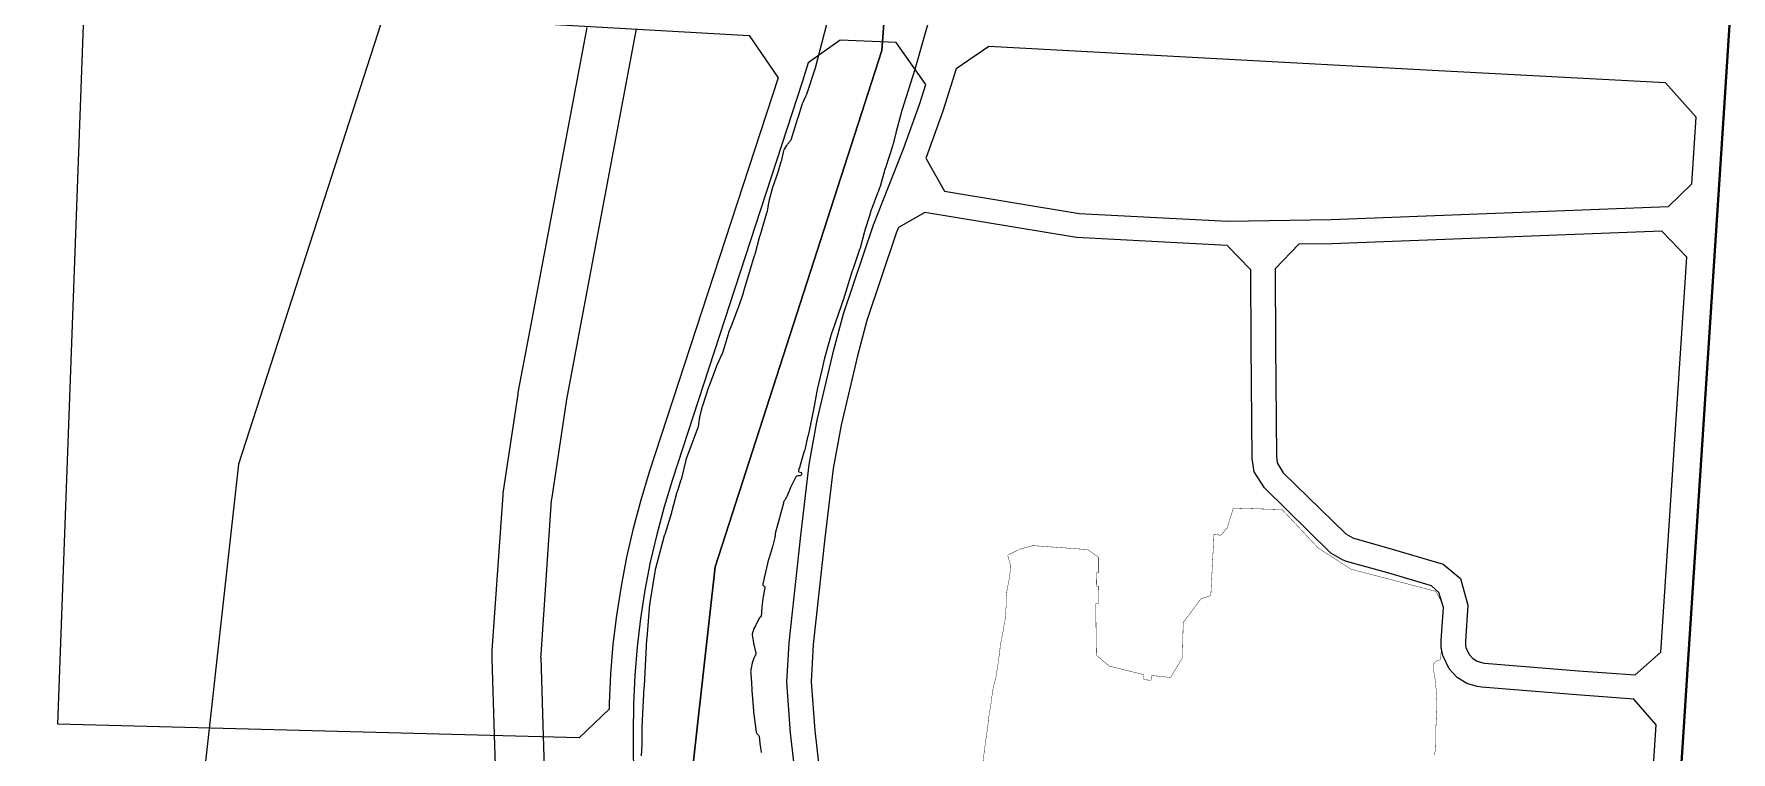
# Model space of a CAD drawing. Header units: millimetres. Extents: x -2018 to 1267, y -2136 to 2585.
# Drawn here: x -78 to 972, y -1501 to -1057 of the extents above; entities that cross this region are included whole.
import ezdxf

# ---------------------------------------------------------------- set-up
doc = ezdxf.new("R2010")
doc.units = ezdxf.units.MM
doc.linetypes.add('DASH', pattern=[0.35, 0.25, -0.1])
for name, color, linetype in [('0block', 7, 'Continuous'), ('0lake', 140, 'DASH'), ('0river', 141, 'Continuous'), ('0river_center', 10, 'Continuous'), ('0river_s', 140, 'Continuous'), ('2area_down', 7, 'Continuous')]:
    doc.layers.add(name, color=color, linetype=linetype)
doc.layers.add('0edge', color=40, linetype='Continuous', lineweight=40)

msp = doc.modelspace()

# ---------------------------------------------------------------- linework, layer by layer
at = {"layer": '0block', "color": 7}
for points in [[(-63.3, -1483.9), (-46.9, -1034.7), (364.3, -1058.2), (382.1, -1084.4), (302.5, -1328.1), (297.2, -1345.5), (292.5, -1363), (288.4, -1380.8), (285, -1398.7), (282.2, -1416.7), (280, -1434.7), (278.5, -1452.9), (277.7, -1471.1), (277.6, -1474.6), (259.2, -1492.4)], [(492.2, -1078.9), (484, -1105), (473.7, -1133.6), (473.5, -1134.1), (485, -1154.4), (568.3, -1168.2), (660.2, -1173), (724.3, -1172), (932.8, -1164), (947.2, -1150), (949.9, -1108.7), (931, -1087.4), (786.7, -1079.9), (512.4, -1065)], [(944.2, -1195.2), (928.7, -1179.2), (724.7, -1187), (704.2, -1187.3), (689.5, -1202.4), (689.8, -1249.6), (690.3, -1318.4), (690.9, -1322.5), (694.6, -1328.5), (733.3, -1366.2), (737.7, -1368.7), (738.3, -1369), (763.4, -1376.1), (793.5, -1385), (804.1, -1394), (808.7, -1410.3), (807.2, -1432.6), (807.3, -1435), (807.6, -1436.8), (809.7, -1441.1), (811.8, -1443.3), (814.5, -1445), (818, -1446.1), (819, -1446.2), (877.2, -1451), (912.2, -1453.4), (928.2, -1439.4)]]:
    msp.add_lwpolyline(points, close=True, dxfattribs=at)
for points in [[(394.6, -1530.6), (389.8, -1489.3), (387.6, -1457.9), (389, -1433.6), (396.2, -1367.3), (401.4, -1323.5), (406.4, -1296.1), (416.7, -1252.5), (422.7, -1230.2), (441.1, -1175.3), (459.7, -1128.3), (469.8, -1100.2), (473.5, -1088.5), (455.2, -1062.5), (420.6, -1061.1), (400.7, -1075.2), (397.3, -1086.4), (316.8, -1332.7), (311.6, -1349.6), (307.1, -1366.7), (303.1, -1383.9), (299.8, -1401.2), (297, -1418.7), (295, -1436.2), (293.5, -1453.9), (292.7, -1471.5), (292.5, -1489.2), (292.7, -1522.9)], [(890.7, -2013.7), (925.3, -1484.3), (911.4, -1468.4), (876, -1465.9), (817.1, -1461.1), (814.6, -1460.7), (808.2, -1458.8), (802.2, -1455), (797.2, -1449.8), (793.2, -1441.6), (792.3, -1436.6), (792.2, -1432.2), (793.6, -1411.9), (790.9, -1402.5), (786.2, -1398.5), (759.2, -1390.5), (733.6, -1383.3), (731.2, -1382.3), (724.1, -1378.2), (682.9, -1337.9), (676.6, -1328), (675.3, -1319.7), (674.8, -1249.7), (674.5, -1203), (659.9, -1188.1), (566.7, -1183.1), (473, -1167.6), (456.6, -1176.9), (455.2, -1180.4), (437.1, -1234.5), (431.2, -1256.2), (421.1, -1299.1), (416.3, -1325.8), (411.1, -1369), (403.9, -1434.8), (402.6, -1457.8), (404.8, -1487.9), (409.4, -1527.9)]]:
    msp.add_lwpolyline(points, dxfattribs=at)
at = {"layer": '0edge'}
msp.add_lwpolyline([(-129.4, -2056.4), (-69.4, -2055.4), (307.6, -2049.4), (362.7, -2048.5), (402, -2047.9), (457.5, -2047), (630.7, -2044.3), (867.7, -2066.4), (904, -2070.9), (907.6, -2015.1), (913.5, -1925.2), (916.3, -1882.1), (942.3, -1485.6), (945.2, -1440.7), (966.9, -1109.3), (971.5, -1035.6)], dxfattribs=at)
at = {"layer": '0lake', "const_width": 0.25}
msp.add_lwpolyline([(507.9, -1517.7), (509.6, -1501.3), (509.7, -1500.8), (509.7, -1500.3), (511.8, -1485.4), (511.8, -1484.9), (511.9, -1484.4), (512.2, -1481.9), (512.2, -1481.4), (512.3, -1480.9), (512.6, -1478.5), (512.7, -1478), (512.8, -1477.5), (513.3, -1474.5), (513.3, -1474), (513.4, -1473.5), (514, -1470.1), (514, -1469.6), (514.3, -1467.1), (514.4, -1466.6), (514.5, -1466.1), (514.9, -1463.1), (515, -1462.6), (515.1, -1462.2), (515.8, -1459.2), (515.9, -1458.7), (516, -1458.3), (516.5, -1456.3), (516.6, -1455.8), (516.8, -1455.3), (517.3, -1452.4), (517.4, -1451.9), (517.8, -1448.9), (517.9, -1448.4), (518, -1448), (518.5, -1444.5), (518.5, -1444), (518.9, -1441.5), (519, -1441), (519, -1440.5), (519.3, -1438), (519.4, -1437.5), (519.4, -1437), (519.7, -1435.1), (519.8, -1434.6), (519.8, -1434.1), (520.4, -1431.1), (520.4, -1430.6), (520.6, -1430.1), (521.1, -1427.7), (521.2, -1427.2), (521.3, -1426.7), (521.7, -1424.2), (521.8, -1423.8), (521.8, -1423.3), (522.4, -1420.3), (522.5, -1419.8), (522.6, -1419.3), (522.9, -1415.8), (523, -1415.3), (523, -1414.9), (523.1, -1411.9), (523.2, -1411.4), (523.2, -1410.9), (523.2, -1406.4), (523.2, -1405.9), (523.2, -1405.4), (523.5, -1402.9), (523.5, -1402.4), (523.6, -1401.9), (524.9, -1395), (525, -1394.5), (525.1, -1394), (525.6, -1390.1), (525.7, -1389.6), (525.8, -1389.1), (526, -1386.6), (526, -1386.1), (525.9, -1385.6), (524.4, -1380.3), (524.3, -1379.8), (524.3, -1379.4), (531.1, -1376.1), (531.5, -1375.9), (532, -1375.7), (539.2, -1373.7), (539.7, -1373.6), (540.2, -1373.6), (573.1, -1376), (573.6, -1376.1), (574, -1376.3), (579.7, -1380.3), (580.1, -1380.6), (580.4, -1381), (580.4, -1390), (580.3, -1390.4), (579.8, -1390.4), (579.3, -1390.4), (578.9, -1390.5), (579, -1398), (579, -1398.5), (579.4, -1398.7), (579.9, -1398.7), (580.4, -1398.8), (580.4, -1399.2), (580.6, -1408.7), (580.5, -1409.2), (579.5, -1409.2), (579, -1409.2), (578.6, -1409.5), (579, -1440.5), (579, -1441), (579.1, -1441.4), (586.4, -1447.6), (586.8, -1447.9), (587.2, -1448.1), (608.1, -1453.3), (608.4, -1453.5), (608.4, -1454), (608.3, -1456), (608.4, -1456.4), (608.9, -1456.5), (612.4, -1456.8), (612.8, -1456.6), (612.9, -1456.1), (613.1, -1454.1), (613.5, -1453.9), (624.4, -1455), (624.9, -1455.1), (625.2, -1454.6), (631.9, -1443.5), (632.2, -1443.1), (632.2, -1442.6), (632.7, -1421.6), (632.8, -1421.1), (633, -1420.7), (643.5, -1406.7), (643.8, -1406.3), (644.3, -1406.2), (649.1, -1404.7), (649.6, -1404.5), (649.8, -1404.1), (651.7, -1367.1), (651.8, -1366.8), (652.3, -1366.8), (655.8, -1367.1), (656.3, -1367), (656.6, -1366.6), (659.4, -1363.1), (659.8, -1362.7), (660, -1362.3), (663.6, -1350.8), (663.9, -1350.5), (664.3, -1350.4), (693.9, -1351.3), (716.1, -1375), (716.5, -1375.3), (735.8, -1387.7), (736.2, -1388), (736.7, -1388.2), (788, -1401.6), (788.5, -1401.7), (788.9, -1401.9), (792.3, -1408), (792.5, -1408.5), (792.7, -1408.9), (793.4, -1411.3), (793.5, -1411.8), (793.5, -1412.3), (792.3, -1431.2), (792.2, -1431.7), (792.2, -1432.2), (792.3, -1435.7), (792.3, -1436.2), (792.3, -1436.7), (792.4, -1437.2), (791.9, -1443.2), (791.9, -1443.7), (791.6, -1444.1), (789.7, -1444.8), (789.3, -1444.9), (788.9, -1445.2), (787.6, -1446.7), (787.3, -1447.2), (787.3, -1447.7), (787.3, -1449.2), (787.3, -1449.7), (787.4, -1450.1), (787.6, -1451.1), (787.7, -1451.6), (787.8, -1452.1), (788.3, -1454.6), (788.4, -1455), (788.4, -1455.5), (789, -1461.5), (789.1, -1462), (789.1, -1462.5), (789.5, -1469), (789.5, -1469.5), (789.5, -1470), (789.5, -1474.5), (789.5, -1475), (789.5, -1475.5), (789, -1485.5), (789, -1486), (789, -1486.5), (789, -1492.5), (789, -1493), (789, -1493.5), (788.8, -1498.5), (788.7, -1499), (788.7, -1499.5), (788.1, -1502.9)], dxfattribs=at)
at = {"layer": '0river'}
for points in [[(297.6, -1503.6), (298, -1496.6), (298, -1496.1), (298, -1495.6), (298, -1488.6), (298, -1488.1), (298, -1487.6), (298, -1486.6), (298, -1486.1), (298, -1485.6), (299.4, -1461.2), (299.5, -1460.7), (299.5, -1460.2), (301, -1431.7), (301, -1431.2), (301.1, -1430.7), (302.9, -1409.8), (303, -1409.3), (303, -1408.8), (306.4, -1388.6), (306.4, -1388.1), (306.6, -1387.6), (312, -1367.3), (312.1, -1366.8), (312.3, -1366.4), (316.4, -1353), (316.5, -1352.5), (316.7, -1352), (319.8, -1340.4), (320, -1340), (320.1, -1339.5), (322.3, -1332.8), (322.5, -1332.4), (322.6, -1331.9), (325.2, -1320.7), (325.3, -1320.2), (325.5, -1319.7), (332.6, -1301), (332.8, -1300.6), (332.9, -1300.1), (333.6, -1295.1), (333.7, -1294.6), (333.8, -1294.1), (335.5, -1287.4), (335.7, -1286.9), (335.8, -1286.4), (339.4, -1275.5), (339.6, -1275), (339.7, -1274.5), (344.3, -1262.4), (344.5, -1261.9), (344.7, -1261.5), (347.7, -1254.6), (347.9, -1254.1), (348.1, -1253.6), (351.4, -1242.7), (351.6, -1242.2), (351.7, -1241.7), (353.8, -1236.6), (353.9, -1236.1), (357.5, -1226.8), (357.7, -1226.3), (357.9, -1225.8), (360.7, -1217.3), (360.8, -1216.8), (361, -1216.3), (367.6, -1194.3), (367.8, -1193.8), (367.9, -1193.4), (370.9, -1182.3), (371, -1181.8), (371.2, -1181.3), (375.2, -1167.9), (375.4, -1167.4), (375.5, -1166.9), (376.7, -1160.5), (376.8, -1160.1), (376.9, -1159.6), (379, -1151.9), (379.2, -1151.4), (379.3, -1150.9), (381.6, -1144.3), (381.8, -1143.8), (382, -1143.3), (384.1, -1136.2), (384.3, -1135.7), (384.4, -1135.2), (385.8, -1129.4), (386, -1128.9), (386.1, -1128.4), (387.5, -1126.3), (387.7, -1125.9), (388, -1125.5), (389.6, -1123.5), (389.9, -1123.1), (390.2, -1122.7), (394.4, -1109.4), (394.6, -1108.9), (394.7, -1108.4), (397.1, -1100.8), (397.2, -1100.3), (397.4, -1099.9), (397.7, -1099.4), (397.9, -1099), (398.1, -1098.5), (399.6, -1095.3), (399.8, -1094.9), (399.9, -1094.4), (402.2, -1087.8), (402.4, -1087.3), (402.5, -1086.8), (405.3, -1078.3), (424.9, -1002.5)], [(484.2, -1017.4), (466.7, -1079.2), (458.6, -1104.5), (458.5, -1105), (458.4, -1105.4), (458.3, -1105.9), (458.2, -1106.4), (458, -1106.9), (455, -1118.5), (454.9, -1119), (454.7, -1119.5), (453.2, -1125.8), (453, -1126.3), (452.9, -1126.7), (448.5, -1140), (448.4, -1140.5), (448.2, -1141), (445.2, -1151.6), (445, -1152), (444.8, -1152.5), (444, -1154.9), (443.9, -1155.3), (443.7, -1155.8), (440.1, -1165.1), (439.9, -1165.6), (439.7, -1166.1), (439.2, -1168), (439.1, -1168.5), (438.9, -1169), (435.8, -1178.5), (435.7, -1179), (435.5, -1179.4), (432.9, -1189.6), (432.8, -1190.1), (432.6, -1190.6), (428.4, -1202.8), (428.2, -1203.3), (428, -1203.8), (423.3, -1219.1), (423.1, -1219.5), (423, -1220), (415.7, -1240.8), (415.6, -1241.3), (415.4, -1241.7), (410.9, -1257.6), (410.8, -1258.1), (410.7, -1258.6), (409.5, -1264), (409.4, -1264.5), (409.3, -1264.9), (406.4, -1277.1), (406.3, -1277.6), (406.2, -1278.1), (404.4, -1287.4), (404.3, -1287.9), (404.2, -1288.4), (402.3, -1297.7), (402.2, -1298.2), (402.1, -1298.7), (400.7, -1305.5), (400.5, -1306), (400.4, -1306.5), (398.6, -1314.3), (398.5, -1314.8), (398.3, -1315.2), (395.8, -1323.9), (395.7, -1324.4), (395.5, -1324.8), (395, -1326.3), (394.9, -1326.7), (394.8, -1327.2), (394.7, -1327.7), (395, -1328), (396.4, -1328.4), (396.7, -1328.7), (396.8, -1329.2), (396.6, -1329.7), (396.4, -1330.1), (396, -1330.3), (395.5, -1330.4), (395, -1330.5), (394.5, -1330.5), (394, -1330.6), (393.5, -1330.7), (393.2, -1331.1), (390, -1337.3), (389.8, -1337.7), (389.6, -1338.2), (387.7, -1342.8), (387.5, -1343.3), (387.3, -1343.7), (386.5, -1345), (386.3, -1345.4), (386, -1345.9), (385.8, -1346.3), (385.6, -1346.8), (385.5, -1347.3), (383.3, -1355.5), (383.2, -1356), (383.1, -1356.5), (380.4, -1366.1), (380.4, -1366.6), (380.4, -1367.1), (380.3, -1367.6), (380.2, -1368.1), (380.1, -1368.6), (378.6, -1374.4), (378.5, -1374.9), (376.6, -1381.1), (376.5, -1381.6), (376.3, -1382), (373.7, -1392.7), (373.6, -1393.2), (373.5, -1393.7), (372.8, -1397.1), (372.7, -1397.6), (372.8, -1398.1), (373.1, -1398.5), (373.6, -1398.7), (374, -1399), (373.9, -1399.5), (373.9, -1400), (373.8, -1400.5), (373.1, -1404.4), (373, -1404.9), (372.2, -1411.4), (372.1, -1411.9), (371.6, -1417.3), (371.4, -1417.8), (371, -1417.9), (370.7, -1418.2), (368.6, -1422.2), (368.3, -1422.6), (368.1, -1423.1), (367.2, -1424.9), (367, -1425.3), (366.9, -1425.8), (366.5, -1426.8), (366.4, -1427.2), (366.3, -1427.7), (366.2, -1428.2), (366.2, -1428.7), (367, -1433.7), (367, -1434.2), (367.1, -1434.6), (368.3, -1440), (368.4, -1440.5), (368.3, -1441), (368, -1441.4), (367.4, -1442.8), (367.2, -1443.2), (367, -1443.7), (366.2, -1446.1), (366.1, -1446.6), (366, -1447), (365.4, -1449.5), (365.3, -1450), (365.2, -1450.5), (365.2, -1451), (365.1, -1451.5), (365.2, -1452), (365.2, -1453), (365.3, -1453.5), (365.3, -1454), (365.4, -1454.5), (365.4, -1454.9), (365.4, -1455.4), (365.9, -1462.4), (365.9, -1462.9), (365.9, -1463.4), (366.9, -1475.4), (366.9, -1475.9), (367, -1476.4), (368.6, -1488.8), (368.7, -1489.3), (369, -1489.7), (370, -1490.7), (370.3, -1491.1), (370.4, -1491.6), (371.1, -1497.6), (371.2, -1498), (371.3, -1498.5), (371.6, -1501), (371.7, -1501.5)]]:
    msp.add_lwpolyline(points, dxfattribs=at)
at = {"layer": '0river_center'}
msp.add_lwpolyline([(-1556.6, 1737.7), (-1375.6, 1526.3), (-1143.3, 1353.1), (-492.1, 1068.3), (-251.1, 968.4), (-77, 945.3), (157.7, 945.3), (324.2, 900.1), (397.9, 820.8), (443.4, 599.8), (468.5, 418.9), (531.2, 220.6), (670.3, 69), (687.4, -4), (571.2, -171.8), (493.7, -316.1), (448.4, -510.1), (463.9, -832.2), (446.3, -1067.5), (343.2, -1386.7), (323.9, -1559.9), (387.6, -1785.3), (396.7, -1931.1), (385.9, -2048.1)], dxfattribs=at)
at = {"layer": '0river_s'}
for points in [[(208.7, -1547.4), (206.8, -1490.5), (205.4, -1443.5), (205.4, -1443), (205.4, -1442.5), (205.4, -1439), (205.4, -1438.5), (212.1, -1342.2), (212.1, -1341.7), (212.2, -1341.2), (221.4, -1279.9), (221.4, -1279.4), (221.5, -1278.9), (228.8, -1240.1), (232.7, -1219.3), (264, -1053.2)], [(294.3, -1054.2), (251.1, -1284.2), (251, -1284.7), (242, -1345), (241.9, -1345.5), (235.4, -1440.8), (235.4, -1441.3), (235.3, -1442.3), (235.4, -1442.8), (236.8, -1491.2), (238.5, -1543.4)]]:
    msp.add_lwpolyline(points, dxfattribs=at)
at = {"layer": '2area_down'}
msp.add_lwpolyline([(314.9, -15), (210.6, -209.1), (146.8, -482.7), (163.3, -828.2), (149.8, -1009.4), (48.4, -1323.3), (19.3, -1585), (90.2, -1835.9), (95.8, -1926.7), (87.2, -2020.8), (89.5, -2136.1), (389, -2136.1), (385.9, -2048.1), (396.7, -1931.1), (387.6, -1785.3), (323.9, -1559.9), (343.2, -1386.7), (446.3, -1067.5), (463.9, -832.2), (448.4, -510.1), (493.7, -316.1), (571.2, -171.8), (687.4, -4)], dxfattribs=at)

doc.saveas('drawing.dxf')
